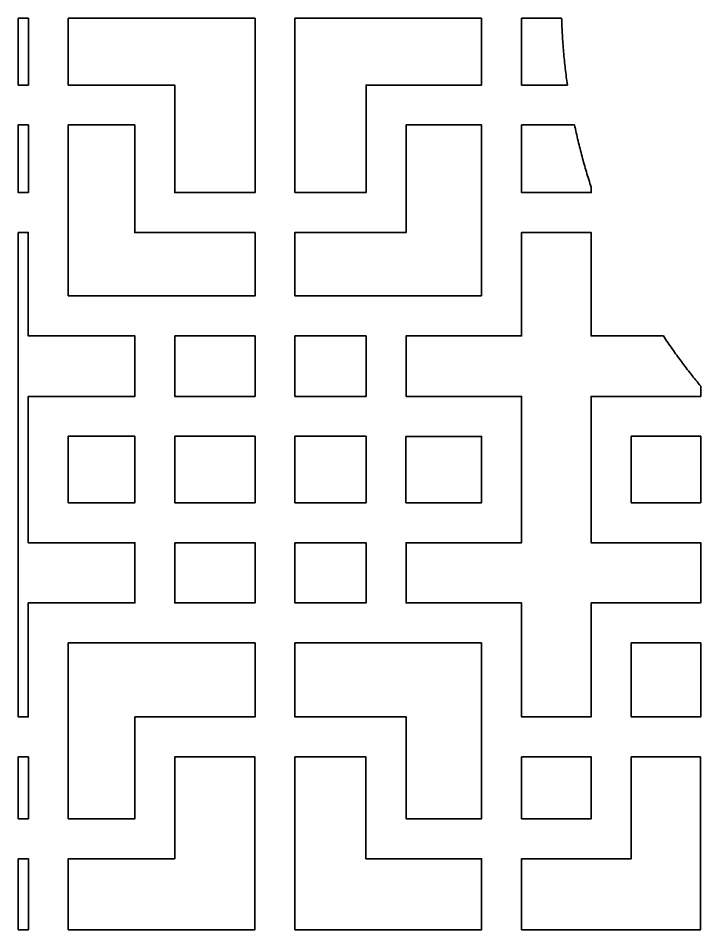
# Model space of a CAD drawing. Header units: centimetres. Extents: x 24 to 482, y -156 to 120.
# Drawn here: x 377.84 to 408.57, y -60.37 to -19.3 of the extents above; entities that cross this region are included whole.
import ezdxf

# ---------------------------------------------------------------- set-up
doc = ezdxf.new("R2010")
doc.units = ezdxf.units.CM
doc.header["$MEASUREMENT"] = 0
doc.layers.add('layer 1', color=7, linetype='Continuous')

msp = doc.modelspace()

# ---------------------------------------------------------------- linework, layer by layer
at = {"layer": 'layer 1', "color": 250, "lineweight": 35}
for points, knots in [([(377.84482, -19.30404), (377.84482, -19.30404), (378.29982, -19.30404), (378.29982, -19.30404), (378.29982, -19.30404), (378.29982, -19.30404), (378.29982, -22.31404), (378.29982, -22.31404), (378.29982, -22.31404), (378.29982, -22.31404), (377.84482, -22.31404), (377.84482, -22.31404), (377.84482, -22.31404), (377.84482, -22.31404), (377.84482, -19.30404), (377.84482, -19.30404)], [0, 0, 0, 0, 0.2, 0.2, 0.2, 0.2, 0.4, 0.4, 0.4, 0.4, 0.6, 0.6, 0.6, 0.6, 1, 1, 1, 1]), ([(388.50482, -19.30404), (388.50482, -19.30404), (380.09982, -19.30404), (380.09982, -19.30404), (380.09982, -19.30404), (380.09982, -19.30404), (380.09982, -22.31404), (380.09982, -22.31404), (380.09982, -22.31404), (380.09982, -22.31404), (384.89232, -22.31404), (384.89232, -22.31404), (384.89232, -22.31404), (384.89232, -22.31404), (384.89232, -27.16154), (384.89232, -27.16154), (384.89232, -27.16154), (384.89232, -27.16154), (388.50482, -27.16154), (388.50482, -27.16154), (388.50482, -27.16154), (388.50482, -27.16154), (388.50482, -19.30404), (388.50482, -19.30404)], [0, 0, 0, 0, 0.14285714, 0.14285714, 0.14285714, 0.14285714, 0.28571429, 0.28571429, 0.28571429, 0.28571429, 0.42857143, 0.42857143, 0.42857143, 0.42857143, 0.57142857, 0.57142857, 0.57142857, 0.57142857, 0.71428571, 0.71428571, 0.71428571, 0.71428571, 1, 1, 1, 1]), ([(398.70732, -19.30404), (398.70732, -19.30404), (398.70732, -22.31404), (398.70732, -22.31404), (398.70732, -22.31404), (398.70732, -22.31404), (393.50482, -22.31404), (393.50482, -22.31404), (393.50482, -22.31404), (393.50482, -22.31404), (393.50482, -27.15904), (393.50482, -27.15904), (393.50482, -27.15904), (393.50482, -27.15904), (390.30482, -27.15904), (390.30482, -27.15904), (390.30482, -27.15904), (390.30482, -27.15904), (390.30482, -19.30404), (390.30482, -19.30404), (390.30482, -19.30404), (390.30482, -19.30404), (398.70732, -19.30404), (398.70732, -19.30404)], [0, 0, 0, 0, 0.14285714, 0.14285714, 0.14285714, 0.14285714, 0.28571429, 0.28571429, 0.28571429, 0.28571429, 0.42857143, 0.42857143, 0.42857143, 0.42857143, 0.57142857, 0.57142857, 0.57142857, 0.57142857, 0.71428571, 0.71428571, 0.71428571, 0.71428571, 1, 1, 1, 1]), ([(402.30982, -19.30404), (402.30982, -19.30404), (400.50982, -19.30404), (400.50982, -19.30404), (400.50982, -19.30404), (400.50982, -19.30404), (400.50982, -22.31404), (400.50982, -22.31404), (400.50982, -22.31404), (400.50982, -22.31404), (402.57232, -22.31654), (402.57232, -22.31654), (402.57232, -22.31654), (402.57232, -22.31654), (402.57232, -22.31654), (402.57232, -22.31654), (402.57232, -22.31654), (402.57232, -22.31654), (402.55982, -22.22154), (402.55982, -22.22154), (402.55982, -22.22154), (402.55982, -22.22154), (402.54732, -22.12904), (402.54732, -22.12904), (402.54732, -22.12904), (402.54732, -22.12904), (402.53482, -22.03654), (402.53482, -22.03654), (402.53482, -22.03654), (402.53482, -22.03654), (402.52232, -21.94404), (402.52232, -21.94404), (402.52232, -21.94404), (402.52232, -21.94404), (402.50982, -21.85154), (402.50982, -21.85154), (402.50982, -21.85154), (402.50982, -21.85154), (402.49982, -21.75654), (402.49982, -21.75654), (402.49982, -21.75654), (402.49982, -21.75654), (402.48732, -21.66404), (402.48732, -21.66404), (402.48732, -21.66404), (402.48732, -21.66404), (402.47732, -21.57154), (402.47732, -21.57154), (402.47732, -21.57154), (402.47732, -21.57154), (402.46732, -21.47654), (402.46732, -21.47654), (402.46732, -21.47654), (402.46732, -21.47654), (402.45482, -21.38404), (402.45482, -21.38404), (402.45482, -21.38404), (402.45482, -21.38404), (402.44482, -21.29154), (402.44482, -21.29154), (402.44482, -21.29154), (402.44482, -21.29154), (402.43732, -21.19654), (402.43732, -21.19654), (402.43732, -21.19654), (402.43732, -21.19654), (402.42732, -21.10404), (402.42732, -21.10404), (402.42732, -21.10404), (402.42732, -21.10404), (402.41732, -21.00904), (402.41732, -21.00904), (402.41732, -21.00904), (402.41732, -21.00904), (402.40982, -20.91404), (402.40982, -20.91404), (402.40982, -20.91404), (402.40982, -20.91404), (402.39982, -20.82154), (402.39982, -20.82154), (402.39982, -20.82154), (402.39982, -20.82154), (402.39232, -20.72654), (402.39232, -20.72654), (402.39232, -20.72654), (402.39232, -20.72654), (402.38482, -20.63154), (402.38482, -20.63154), (402.38482, -20.63154), (402.38482, -20.63154), (402.37732, -20.53904), (402.37732, -20.53904), (402.37732, -20.53904), (402.37732, -20.53904), (402.36982, -20.44404), (402.36982, -20.44404), (402.36982, -20.44404), (402.36982, -20.44404), (402.36482, -20.34904), (402.36482, -20.34904), (402.36482, -20.34904), (402.36482, -20.34904), (402.35732, -20.25404), (402.35732, -20.25404), (402.35732, -20.25404), (402.35732, -20.25404), (402.34982, -20.15904), (402.34982, -20.15904), (402.34982, -20.15904), (402.34982, -20.15904), (402.34482, -20.06404), (402.34482, -20.06404), (402.34482, -20.06404), (402.34482, -20.06404), (402.33982, -19.96904), (402.33982, -19.96904), (402.33982, -19.96904), (402.33982, -19.96904), (402.33482, -19.87404), (402.33482, -19.87404), (402.33482, -19.87404), (402.33482, -19.87404), (402.32982, -19.77904), (402.32982, -19.77904), (402.32982, -19.77904), (402.32982, -19.77904), (402.32482, -19.68404), (402.32482, -19.68404), (402.32482, -19.68404), (402.32482, -19.68404), (402.31982, -19.58904), (402.31982, -19.58904), (402.31982, -19.58904), (402.31982, -19.58904), (402.31732, -19.49404), (402.31732, -19.49404), (402.31732, -19.49404), (402.31732, -19.49404), (402.31232, -19.39904), (402.31232, -19.39904), (402.31232, -19.39904), (402.31232, -19.39904), (402.30982, -19.30404), (402.30982, -19.30404)], [0, 0, 0, 0, 0.02702703, 0.02702703, 0.02702703, 0.02702703, 0.05405405, 0.05405405, 0.05405405, 0.05405405, 0.08108108, 0.08108108, 0.08108108, 0.08108108, 0.10810811, 0.10810811, 0.10810811, 0.10810811, 0.13513514, 0.13513514, 0.13513514, 0.13513514, 0.16216216, 0.16216216, 0.16216216, 0.16216216, 0.18918919, 0.18918919, 0.18918919, 0.18918919, 0.21621622, 0.21621622, 0.21621622, 0.21621622, 0.24324324, 0.24324324, 0.24324324, 0.24324324, 0.27027027, 0.27027027, 0.27027027, 0.27027027, 0.2972973, 0.2972973, 0.2972973, 0.2972973, 0.32432432, 0.32432432, 0.32432432, 0.32432432, 0.35135135, 0.35135135, 0.35135135, 0.35135135, 0.37837838, 0.37837838, 0.37837838, 0.37837838, 0.40540541, 0.40540541, 0.40540541, 0.40540541, 0.43243243, 0.43243243, 0.43243243, 0.43243243, 0.45945946, 0.45945946, 0.45945946, 0.45945946, 0.48648649, 0.48648649, 0.48648649, 0.48648649, 0.51351351, 0.51351351, 0.51351351, 0.51351351, 0.54054054, 0.54054054, 0.54054054, 0.54054054, 0.56756757, 0.56756757, 0.56756757, 0.56756757, 0.59459459, 0.59459459, 0.59459459, 0.59459459, 0.62162162, 0.62162162, 0.62162162, 0.62162162, 0.64864865, 0.64864865, 0.64864865, 0.64864865, 0.67567568, 0.67567568, 0.67567568, 0.67567568, 0.7027027, 0.7027027, 0.7027027, 0.7027027, 0.72972973, 0.72972973, 0.72972973, 0.72972973, 0.75675676, 0.75675676, 0.75675676, 0.75675676, 0.78378378, 0.78378378, 0.78378378, 0.78378378, 0.81081081, 0.81081081, 0.81081081, 0.81081081, 0.83783784, 0.83783784, 0.83783784, 0.83783784, 0.86486486, 0.86486486, 0.86486486, 0.86486486, 0.89189189, 0.89189189, 0.89189189, 0.89189189, 0.91891892, 0.91891892, 0.91891892, 0.91891892, 0.94594595, 0.94594595, 0.94594595, 0.94594595, 1, 1, 1, 1]), ([(377.84482, -24.11404), (377.84482, -24.11404), (378.29982, -24.11404), (378.29982, -24.11404), (378.29982, -24.11404), (378.29982, -24.11404), (378.29982, -27.16154), (378.29982, -27.16154), (378.29982, -27.16154), (378.29982, -27.16154), (377.84482, -27.16154), (377.84482, -27.16154), (377.84482, -27.16154), (377.84482, -27.16154), (377.84482, -24.11404), (377.84482, -24.11404)], [0, 0, 0, 0, 0.2, 0.2, 0.2, 0.2, 0.4, 0.4, 0.4, 0.4, 0.6, 0.6, 0.6, 0.6, 1, 1, 1, 1]), ([(380.09982, -31.81654), (380.09982, -31.81654), (380.09982, -24.11404), (380.09982, -24.11404), (380.09982, -24.11404), (380.09982, -24.11404), (383.09232, -24.11404), (383.09232, -24.11404), (383.09232, -24.11404), (383.09232, -24.11404), (383.09232, -28.95904), (383.09232, -28.95904), (383.09232, -28.95904), (383.09232, -28.95904), (388.50482, -28.95904), (388.50482, -28.95904), (388.50482, -28.95904), (388.50482, -28.95904), (388.50482, -31.81654), (388.50482, -31.81654), (388.50482, -31.81654), (388.50482, -31.81654), (380.09982, -31.81654), (380.09982, -31.81654)], [0, 0, 0, 0, 0.14285714, 0.14285714, 0.14285714, 0.14285714, 0.28571429, 0.28571429, 0.28571429, 0.28571429, 0.42857143, 0.42857143, 0.42857143, 0.42857143, 0.57142857, 0.57142857, 0.57142857, 0.57142857, 0.71428571, 0.71428571, 0.71428571, 0.71428571, 1, 1, 1, 1]), ([(398.70732, -31.81654), (398.70732, -31.81654), (398.70732, -24.11404), (398.70732, -24.11404), (398.70732, -24.11404), (398.70732, -24.11404), (395.30482, -24.11404), (395.30482, -24.11404), (395.30482, -24.11404), (395.30482, -24.11404), (395.30482, -28.96154), (395.30482, -28.96154), (395.30482, -28.96154), (395.30482, -28.96154), (390.30482, -28.95654), (390.30482, -28.95654), (390.30482, -28.95654), (390.30482, -28.95654), (390.30482, -31.81654), (390.30482, -31.81654), (390.30482, -31.81654), (390.30482, -31.81654), (398.70732, -31.81654), (398.70732, -31.81654)], [0, 0, 0, 0, 0.14285714, 0.14285714, 0.14285714, 0.14285714, 0.28571429, 0.28571429, 0.28571429, 0.28571429, 0.42857143, 0.42857143, 0.42857143, 0.42857143, 0.57142857, 0.57142857, 0.57142857, 0.57142857, 0.71428571, 0.71428571, 0.71428571, 0.71428571, 1, 1, 1, 1]), ([(402.89232, -24.11404), (402.89232, -24.11404), (400.50982, -24.11404), (400.50982, -24.11404), (400.50982, -24.11404), (400.50982, -24.11404), (400.50982, -27.16154), (400.50982, -27.16154), (400.50982, -27.16154), (400.50982, -27.16154), (403.64232, -27.16154), (403.64232, -27.16154), (403.64232, -27.16154), (403.64232, -27.16154), (403.64232, -26.91654), (403.64232, -26.91654), (403.64232, -26.91654), (403.64232, -26.91654), (403.64232, -26.91654), (403.64232, -26.91654), (403.64232, -26.91654), (403.64232, -26.91654), (403.61482, -26.83154), (403.61482, -26.83154), (403.61482, -26.83154), (403.61482, -26.83154), (403.58732, -26.74404), (403.58732, -26.74404), (403.58732, -26.74404), (403.58732, -26.74404), (403.55982, -26.65904), (403.55982, -26.65904), (403.55982, -26.65904), (403.55982, -26.65904), (403.53232, -26.57404), (403.53232, -26.57404), (403.53232, -26.57404), (403.53232, -26.57404), (403.50482, -26.48654), (403.50482, -26.48654), (403.50482, -26.48654), (403.50482, -26.48654), (403.47982, -26.40154), (403.47982, -26.40154), (403.47982, -26.40154), (403.47982, -26.40154), (403.45232, -26.31404), (403.45232, -26.31404), (403.45232, -26.31404), (403.45232, -26.31404), (403.42732, -26.22654), (403.42732, -26.22654), (403.42732, -26.22654), (403.42732, -26.22654), (403.40232, -26.14154), (403.40232, -26.14154), (403.40232, -26.14154), (403.40232, -26.14154), (403.37732, -26.05404), (403.37732, -26.05404), (403.37732, -26.05404), (403.37732, -26.05404), (403.35232, -25.96654), (403.35232, -25.96654), (403.35232, -25.96654), (403.35232, -25.96654), (403.32732, -25.87904), (403.32732, -25.87904), (403.32732, -25.87904), (403.32732, -25.87904), (403.30232, -25.79154), (403.30232, -25.79154), (403.30232, -25.79154), (403.30232, -25.79154), (403.27732, -25.70654), (403.27732, -25.70654), (403.27732, -25.70654), (403.27732, -25.70654), (403.25482, -25.61904), (403.25482, -25.61904), (403.25482, -25.61904), (403.25482, -25.61904), (403.22982, -25.53154), (403.22982, -25.53154), (403.22982, -25.53154), (403.22982, -25.53154), (403.20732, -25.44154), (403.20732, -25.44154), (403.20732, -25.44154), (403.20732, -25.44154), (403.18482, -25.35404), (403.18482, -25.35404), (403.18482, -25.35404), (403.18482, -25.35404), (403.16232, -25.26654), (403.16232, -25.26654), (403.16232, -25.26654), (403.16232, -25.26654), (403.13982, -25.17904), (403.13982, -25.17904), (403.13982, -25.17904), (403.13982, -25.17904), (403.11732, -25.09154), (403.11732, -25.09154), (403.11732, -25.09154), (403.11732, -25.09154), (403.09482, -25.00404), (403.09482, -25.00404), (403.09482, -25.00404), (403.09482, -25.00404), (403.07232, -24.91404), (403.07232, -24.91404), (403.07232, -24.91404), (403.07232, -24.91404), (403.05232, -24.82654), (403.05232, -24.82654), (403.05232, -24.82654), (403.05232, -24.82654), (403.02982, -24.73654), (403.02982, -24.73654), (403.02982, -24.73654), (403.02982, -24.73654), (403.00982, -24.64904), (403.00982, -24.64904), (403.00982, -24.64904), (403.00982, -24.64904), (402.98982, -24.55904), (402.98982, -24.55904), (402.98982, -24.55904), (402.98982, -24.55904), (402.96982, -24.47154), (402.96982, -24.47154), (402.96982, -24.47154), (402.96982, -24.47154), (402.94982, -24.38154), (402.94982, -24.38154), (402.94982, -24.38154), (402.94982, -24.38154), (402.92982, -24.29404), (402.92982, -24.29404), (402.92982, -24.29404), (402.92982, -24.29404), (402.90982, -24.20404), (402.90982, -24.20404), (402.90982, -24.20404), (402.90982, -24.20404), (402.89232, -24.11404), (402.89232, -24.11404)], [0, 0, 0, 0, 0.02631579, 0.02631579, 0.02631579, 0.02631579, 0.05263158, 0.05263158, 0.05263158, 0.05263158, 0.07894737, 0.07894737, 0.07894737, 0.07894737, 0.10526316, 0.10526316, 0.10526316, 0.10526316, 0.13157895, 0.13157895, 0.13157895, 0.13157895, 0.15789474, 0.15789474, 0.15789474, 0.15789474, 0.18421053, 0.18421053, 0.18421053, 0.18421053, 0.21052632, 0.21052632, 0.21052632, 0.21052632, 0.23684211, 0.23684211, 0.23684211, 0.23684211, 0.26315789, 0.26315789, 0.26315789, 0.26315789, 0.28947368, 0.28947368, 0.28947368, 0.28947368, 0.31578947, 0.31578947, 0.31578947, 0.31578947, 0.34210526, 0.34210526, 0.34210526, 0.34210526, 0.36842105, 0.36842105, 0.36842105, 0.36842105, 0.39473684, 0.39473684, 0.39473684, 0.39473684, 0.42105263, 0.42105263, 0.42105263, 0.42105263, 0.44736842, 0.44736842, 0.44736842, 0.44736842, 0.47368421, 0.47368421, 0.47368421, 0.47368421, 0.5, 0.5, 0.5, 0.5, 0.52631579, 0.52631579, 0.52631579, 0.52631579, 0.55263158, 0.55263158, 0.55263158, 0.55263158, 0.57894737, 0.57894737, 0.57894737, 0.57894737, 0.60526316, 0.60526316, 0.60526316, 0.60526316, 0.63157895, 0.63157895, 0.63157895, 0.63157895, 0.65789474, 0.65789474, 0.65789474, 0.65789474, 0.68421053, 0.68421053, 0.68421053, 0.68421053, 0.71052632, 0.71052632, 0.71052632, 0.71052632, 0.73684211, 0.73684211, 0.73684211, 0.73684211, 0.76315789, 0.76315789, 0.76315789, 0.76315789, 0.78947368, 0.78947368, 0.78947368, 0.78947368, 0.81578947, 0.81578947, 0.81578947, 0.81578947, 0.84210526, 0.84210526, 0.84210526, 0.84210526, 0.86842105, 0.86842105, 0.86842105, 0.86842105, 0.89473684, 0.89473684, 0.89473684, 0.89473684, 0.92105263, 0.92105263, 0.92105263, 0.92105263, 0.94736842, 0.94736842, 0.94736842, 0.94736842, 1, 1, 1, 1]), ([(377.84482, -28.95654), (377.84482, -28.95654), (378.29732, -28.95654), (378.29732, -28.95654), (378.29732, -28.95654), (378.29732, -28.95654), (378.29732, -33.61904), (378.29732, -33.61904), (378.29732, -33.61904), (378.29732, -33.61904), (383.09482, -33.61904), (383.09482, -33.61904), (383.09482, -33.61904), (383.09482, -33.61904), (383.09482, -36.33904), (383.09482, -36.33904), (383.09482, -36.33904), (383.09482, -36.33904), (378.29732, -36.33904), (378.29732, -36.33904), (378.29732, -36.33904), (378.29732, -36.33904), (378.29732, -42.93404), (378.29732, -42.93404), (378.29732, -42.93404), (378.29732, -42.93404), (383.09482, -42.93154), (383.09482, -42.93154), (383.09482, -42.93154), (383.09482, -42.93154), (383.09482, -45.64404), (383.09482, -45.64404), (383.09482, -45.64404), (383.09482, -45.64404), (378.29732, -45.64404), (378.29732, -45.64404), (378.29732, -45.64404), (378.29732, -45.64404), (378.29732, -50.78153), (378.29732, -50.78153), (378.29732, -50.78153), (378.29732, -50.78153), (377.84482, -50.78153), (377.84482, -50.78153), (377.84482, -50.78153), (377.84482, -50.78153), (377.84482, -28.95654), (377.84482, -28.95654)], [0, 0, 0, 0, 0.07692308, 0.07692308, 0.07692308, 0.07692308, 0.15384615, 0.15384615, 0.15384615, 0.15384615, 0.23076923, 0.23076923, 0.23076923, 0.23076923, 0.30769231, 0.30769231, 0.30769231, 0.30769231, 0.38461538, 0.38461538, 0.38461538, 0.38461538, 0.46153846, 0.46153846, 0.46153846, 0.46153846, 0.53846154, 0.53846154, 0.53846154, 0.53846154, 0.61538462, 0.61538462, 0.61538462, 0.61538462, 0.69230769, 0.69230769, 0.69230769, 0.69230769, 0.76923077, 0.76923077, 0.76923077, 0.76923077, 0.84615385, 0.84615385, 0.84615385, 0.84615385, 1, 1, 1, 1]), ([(406.89232, -33.61654), (406.89232, -33.61654), (403.63732, -33.61904), (403.63732, -33.61904), (403.63732, -33.61904), (403.63732, -33.61904), (403.63732, -28.95654), (403.63732, -28.95654), (403.63732, -28.95654), (403.63732, -28.95654), (400.50982, -28.95654), (400.50982, -28.95654), (400.50982, -28.95654), (400.50982, -28.95654), (400.50982, -33.61904), (400.50982, -33.61904), (400.50982, -33.61904), (400.50982, -33.61904), (395.30482, -33.61654), (395.30482, -33.61654), (395.30482, -33.61654), (395.30482, -33.61654), (395.30482, -36.33904), (395.30482, -36.33904), (395.30482, -36.33904), (395.30482, -36.33904), (400.50982, -36.33904), (400.50982, -36.33904), (400.50982, -36.33904), (400.50982, -36.33904), (400.50982, -42.93154), (400.50982, -42.93154), (400.50982, -42.93154), (400.50982, -42.93154), (395.30482, -42.93154), (395.30482, -42.93154), (395.30482, -42.93154), (395.30482, -42.93154), (395.30482, -45.64404), (395.30482, -45.64404), (395.30482, -45.64404), (395.30482, -45.64404), (400.50982, -45.64404), (400.50982, -45.64404), (400.50982, -45.64404), (400.50982, -45.64404), (400.50982, -50.78153), (400.50982, -50.78153), (400.50982, -50.78153), (400.50982, -50.78153), (403.63732, -50.78153), (403.63732, -50.78153), (403.63732, -50.78153), (403.63732, -50.78153), (403.63732, -45.64404), (403.63732, -45.64404), (403.63732, -45.64404), (403.63732, -45.64404), (408.57232, -45.64404), (408.57232, -45.64404), (408.57232, -45.64404), (408.57232, -45.64404), (408.57232, -42.93154), (408.57232, -42.93154), (408.57232, -42.93154), (408.57232, -42.93154), (403.63732, -42.93154), (403.63732, -42.93154), (403.63732, -42.93154), (403.63732, -42.93154), (403.63732, -36.33904), (403.63732, -36.33904), (403.63732, -36.33904), (403.63732, -36.33904), (408.57232, -36.33904), (408.57232, -36.33904), (408.57232, -36.33904), (408.57232, -36.33904), (408.57232, -35.88154), (408.57232, -35.88154), (408.57232, -35.88154), (408.57232, -35.88154), (408.57232, -35.88154), (408.57232, -35.88154), (408.57232, -35.88154), (408.57232, -35.88154), (408.51732, -35.81404), (408.51732, -35.81404), (408.51732, -35.81404), (408.51732, -35.81404), (408.46232, -35.74654), (408.46232, -35.74654), (408.46232, -35.74654), (408.46232, -35.74654), (408.40732, -35.67654), (408.40732, -35.67654), (408.40732, -35.67654), (408.40732, -35.67654), (408.34982, -35.60904), (408.34982, -35.60904), (408.34982, -35.60904), (408.34982, -35.60904), (408.29482, -35.53904), (408.29482, -35.53904), (408.29482, -35.53904), (408.29482, -35.53904), (408.23982, -35.47154), (408.23982, -35.47154), (408.23982, -35.47154), (408.23982, -35.47154), (408.18732, -35.40154), (408.18732, -35.40154), (408.18732, -35.40154), (408.18732, -35.40154), (408.13232, -35.33154), (408.13232, -35.33154), (408.13232, -35.33154), (408.13232, -35.33154), (408.07732, -35.26404), (408.07732, -35.26404), (408.07732, -35.26404), (408.07732, -35.26404), (408.02232, -35.19404), (408.02232, -35.19404), (408.02232, -35.19404), (408.02232, -35.19404), (407.96982, -35.12404), (407.96982, -35.12404), (407.96982, -35.12404), (407.96982, -35.12404), (407.91732, -35.05404), (407.91732, -35.05404), (407.91732, -35.05404), (407.91732, -35.05404), (407.86232, -34.98404), (407.86232, -34.98404), (407.86232, -34.98404), (407.86232, -34.98404), (407.80982, -34.91404), (407.80982, -34.91404), (407.80982, -34.91404), (407.80982, -34.91404), (407.75732, -34.84154), (407.75732, -34.84154), (407.75732, -34.84154), (407.75732, -34.84154), (407.70482, -34.77154), (407.70482, -34.77154), (407.70482, -34.77154), (407.70482, -34.77154), (407.65232, -34.70154), (407.65232, -34.70154), (407.65232, -34.70154), (407.65232, -34.70154), (407.59982, -34.62904), (407.59982, -34.62904), (407.59982, -34.62904), (407.59982, -34.62904), (407.54732, -34.55904), (407.54732, -34.55904), (407.54732, -34.55904), (407.54732, -34.55904), (407.49482, -34.48654), (407.49482, -34.48654), (407.49482, -34.48654), (407.49482, -34.48654), (407.44482, -34.41654), (407.44482, -34.41654), (407.44482, -34.41654), (407.44482, -34.41654), (407.39232, -34.34404), (407.39232, -34.34404), (407.39232, -34.34404), (407.39232, -34.34404), (407.34232, -34.27154), (407.34232, -34.27154), (407.34232, -34.27154), (407.34232, -34.27154), (407.28982, -34.19904), (407.28982, -34.19904), (407.28982, -34.19904), (407.28982, -34.19904), (407.23982, -34.12654), (407.23982, -34.12654), (407.23982, -34.12654), (407.23982, -34.12654), (407.18982, -34.05404), (407.18982, -34.05404), (407.18982, -34.05404), (407.18982, -34.05404), (407.13982, -33.98154), (407.13982, -33.98154), (407.13982, -33.98154), (407.13982, -33.98154), (407.08982, -33.90904), (407.08982, -33.90904), (407.08982, -33.90904), (407.08982, -33.90904), (407.03982, -33.83654), (407.03982, -33.83654), (407.03982, -33.83654), (407.03982, -33.83654), (406.98982, -33.76404), (406.98982, -33.76404), (406.98982, -33.76404), (406.98982, -33.76404), (406.93982, -33.68904), (406.93982, -33.68904), (406.93982, -33.68904), (406.93982, -33.68904), (406.89232, -33.61654), (406.89232, -33.61654)], [0, 0, 0, 0, 0.01851852, 0.01851852, 0.01851852, 0.01851852, 0.03703704, 0.03703704, 0.03703704, 0.03703704, 0.05555556, 0.05555556, 0.05555556, 0.05555556, 0.07407407, 0.07407407, 0.07407407, 0.07407407, 0.09259259, 0.09259259, 0.09259259, 0.09259259, 0.11111111, 0.11111111, 0.11111111, 0.11111111, 0.12962963, 0.12962963, 0.12962963, 0.12962963, 0.14814815, 0.14814815, 0.14814815, 0.14814815, 0.16666667, 0.16666667, 0.16666667, 0.16666667, 0.18518519, 0.18518519, 0.18518519, 0.18518519, 0.2037037, 0.2037037, 0.2037037, 0.2037037, 0.22222222, 0.22222222, 0.22222222, 0.22222222, 0.24074074, 0.24074074, 0.24074074, 0.24074074, 0.25925926, 0.25925926, 0.25925926, 0.25925926, 0.27777778, 0.27777778, 0.27777778, 0.27777778, 0.2962963, 0.2962963, 0.2962963, 0.2962963, 0.31481481, 0.31481481, 0.31481481, 0.31481481, 0.33333333, 0.33333333, 0.33333333, 0.33333333, 0.35185185, 0.35185185, 0.35185185, 0.35185185, 0.37037037, 0.37037037, 0.37037037, 0.37037037, 0.38888889, 0.38888889, 0.38888889, 0.38888889, 0.40740741, 0.40740741, 0.40740741, 0.40740741, 0.42592593, 0.42592593, 0.42592593, 0.42592593, 0.44444444, 0.44444444, 0.44444444, 0.44444444, 0.46296296, 0.46296296, 0.46296296, 0.46296296, 0.48148148, 0.48148148, 0.48148148, 0.48148148, 0.5, 0.5, 0.5, 0.5, 0.51851852, 0.51851852, 0.51851852, 0.51851852, 0.53703704, 0.53703704, 0.53703704, 0.53703704, 0.55555556, 0.55555556, 0.55555556, 0.55555556, 0.57407407, 0.57407407, 0.57407407, 0.57407407, 0.59259259, 0.59259259, 0.59259259, 0.59259259, 0.61111111, 0.61111111, 0.61111111, 0.61111111, 0.62962963, 0.62962963, 0.62962963, 0.62962963, 0.64814815, 0.64814815, 0.64814815, 0.64814815, 0.66666667, 0.66666667, 0.66666667, 0.66666667, 0.68518519, 0.68518519, 0.68518519, 0.68518519, 0.7037037, 0.7037037, 0.7037037, 0.7037037, 0.72222222, 0.72222222, 0.72222222, 0.72222222, 0.74074074, 0.74074074, 0.74074074, 0.74074074, 0.75925926, 0.75925926, 0.75925926, 0.75925926, 0.77777778, 0.77777778, 0.77777778, 0.77777778, 0.7962963, 0.7962963, 0.7962963, 0.7962963, 0.81481481, 0.81481481, 0.81481481, 0.81481481, 0.83333333, 0.83333333, 0.83333333, 0.83333333, 0.85185185, 0.85185185, 0.85185185, 0.85185185, 0.87037037, 0.87037037, 0.87037037, 0.87037037, 0.88888889, 0.88888889, 0.88888889, 0.88888889, 0.90740741, 0.90740741, 0.90740741, 0.90740741, 0.92592593, 0.92592593, 0.92592593, 0.92592593, 0.94444444, 0.94444444, 0.94444444, 0.94444444, 0.96296296, 0.96296296, 0.96296296, 0.96296296, 1, 1, 1, 1]), ([(384.89482, -33.61404), (384.89482, -33.61404), (388.50482, -33.61404), (388.50482, -33.61404), (388.50482, -33.61404), (388.50482, -33.61404), (388.50482, -36.33904), (388.50482, -36.33904), (388.50482, -36.33904), (388.50482, -36.33904), (384.89482, -36.33904), (384.89482, -36.33904), (384.89482, -36.33904), (384.89482, -36.33904), (384.89482, -33.61404), (384.89482, -33.61404)], [0, 0, 0, 0, 0.2, 0.2, 0.2, 0.2, 0.4, 0.4, 0.4, 0.4, 0.6, 0.6, 0.6, 0.6, 1, 1, 1, 1]), ([(390.30482, -33.61654), (390.30482, -33.61654), (393.50482, -33.61654), (393.50482, -33.61654), (393.50482, -33.61654), (393.50482, -33.61654), (393.50482, -36.33904), (393.50482, -36.33904), (393.50482, -36.33904), (393.50482, -36.33904), (390.30482, -36.33904), (390.30482, -36.33904), (390.30482, -36.33904), (390.30482, -36.33904), (390.30482, -33.61654), (390.30482, -33.61654)], [0, 0, 0, 0, 0.2, 0.2, 0.2, 0.2, 0.4, 0.4, 0.4, 0.4, 0.6, 0.6, 0.6, 0.6, 1, 1, 1, 1]), ([(380.09732, -38.13904), (380.09732, -38.13904), (383.09482, -38.13904), (383.09482, -38.13904), (383.09482, -38.13904), (383.09482, -38.13904), (383.09482, -41.13154), (383.09482, -41.13154), (383.09482, -41.13154), (383.09482, -41.13154), (380.09732, -41.13154), (380.09732, -41.13154), (380.09732, -41.13154), (380.09732, -41.13154), (380.09732, -38.13904), (380.09732, -38.13904)], [0, 0, 0, 0, 0.2, 0.2, 0.2, 0.2, 0.4, 0.4, 0.4, 0.4, 0.6, 0.6, 0.6, 0.6, 1, 1, 1, 1]), ([(384.89232, -38.13654), (384.89232, -38.13654), (388.50482, -38.13654), (388.50482, -38.13654), (388.50482, -38.13654), (388.50482, -38.13654), (388.50482, -41.13154), (388.50482, -41.13154), (388.50482, -41.13154), (388.50482, -41.13154), (384.89232, -41.13154), (384.89232, -41.13154), (384.89232, -41.13154), (384.89232, -41.13154), (384.89232, -38.13654), (384.89232, -38.13654)], [0, 0, 0, 0, 0.2, 0.2, 0.2, 0.2, 0.4, 0.4, 0.4, 0.4, 0.6, 0.6, 0.6, 0.6, 1, 1, 1, 1]), ([(390.30482, -38.13654), (390.30482, -38.13654), (393.50482, -38.13654), (393.50482, -38.13654), (393.50482, -38.13654), (393.50482, -38.13654), (393.50482, -41.13154), (393.50482, -41.13154), (393.50482, -41.13154), (393.50482, -41.13154), (390.30482, -41.13154), (390.30482, -41.13154), (390.30482, -41.13154), (390.30482, -41.13154), (390.30482, -38.13654), (390.30482, -38.13654)], [0, 0, 0, 0, 0.2, 0.2, 0.2, 0.2, 0.4, 0.4, 0.4, 0.4, 0.6, 0.6, 0.6, 0.6, 1, 1, 1, 1]), ([(395.29982, -38.14154), (395.29982, -38.14154), (398.70732, -38.14154), (398.70732, -38.14154), (398.70732, -38.14154), (398.70732, -38.14154), (398.70732, -41.13154), (398.70732, -41.13154), (398.70732, -41.13154), (398.70732, -41.13154), (395.29982, -41.13154), (395.29982, -41.13154), (395.29982, -41.13154), (395.29982, -41.13154), (395.29982, -38.14154), (395.29982, -38.14154)], [0, 0, 0, 0, 0.2, 0.2, 0.2, 0.2, 0.4, 0.4, 0.4, 0.4, 0.6, 0.6, 0.6, 0.6, 1, 1, 1, 1]), ([(405.44232, -38.13654), (405.44232, -38.13654), (408.57482, -38.13654), (408.57482, -38.13654), (408.57482, -38.13654), (408.57482, -38.13654), (408.57482, -41.13404), (408.57482, -41.13404), (408.57482, -41.13404), (408.57482, -41.13404), (405.44232, -41.13404), (405.44232, -41.13404), (405.44232, -41.13404), (405.44232, -41.13404), (405.44232, -38.13654), (405.44232, -38.13654)], [0, 0, 0, 0, 0.2, 0.2, 0.2, 0.2, 0.4, 0.4, 0.4, 0.4, 0.6, 0.6, 0.6, 0.6, 1, 1, 1, 1]), ([(384.89232, -42.93154), (384.89232, -42.93154), (388.50482, -42.93154), (388.50482, -42.93154), (388.50482, -42.93154), (388.50482, -42.93154), (388.50482, -45.64404), (388.50482, -45.64404), (388.50482, -45.64404), (388.50482, -45.64404), (384.89232, -45.64404), (384.89232, -45.64404), (384.89232, -45.64404), (384.89232, -45.64404), (384.89232, -42.93154), (384.89232, -42.93154)], [0, 0, 0, 0, 0.2, 0.2, 0.2, 0.2, 0.4, 0.4, 0.4, 0.4, 0.6, 0.6, 0.6, 0.6, 1, 1, 1, 1]), ([(390.30482, -42.93154), (390.30482, -42.93154), (393.50482, -42.93154), (393.50482, -42.93154), (393.50482, -42.93154), (393.50482, -42.93154), (393.50482, -45.64654), (393.50482, -45.64654), (393.50482, -45.64654), (393.50482, -45.64654), (390.30482, -45.64654), (390.30482, -45.64654), (390.30482, -45.64654), (390.30482, -45.64654), (390.30482, -42.93154), (390.30482, -42.93154)], [0, 0, 0, 0, 0.2, 0.2, 0.2, 0.2, 0.4, 0.4, 0.4, 0.4, 0.6, 0.6, 0.6, 0.6, 1, 1, 1, 1]), ([(383.09482, -50.78403), (383.09482, -50.78403), (383.09482, -55.37154), (383.09482, -55.37154), (383.09482, -55.37154), (383.09482, -55.37154), (380.09982, -55.37154), (380.09982, -55.37154), (380.09982, -55.37154), (380.09982, -55.37154), (380.09982, -47.44653), (380.09982, -47.44653), (380.09982, -47.44653), (380.09982, -47.44653), (388.50482, -47.44653), (388.50482, -47.44653), (388.50482, -47.44653), (388.50482, -47.44653), (388.50482, -50.78403), (388.50482, -50.78403), (388.50482, -50.78403), (388.50482, -50.78403), (383.09482, -50.78403), (383.09482, -50.78403)], [0, 0, 0, 0, 0.14285714, 0.14285714, 0.14285714, 0.14285714, 0.28571429, 0.28571429, 0.28571429, 0.28571429, 0.42857143, 0.42857143, 0.42857143, 0.42857143, 0.57142857, 0.57142857, 0.57142857, 0.57142857, 0.71428571, 0.71428571, 0.71428571, 0.71428571, 1, 1, 1, 1]), ([(398.70732, -47.44653), (398.70732, -47.44653), (390.30482, -47.44653), (390.30482, -47.44653), (390.30482, -47.44653), (390.30482, -47.44653), (390.30482, -50.78403), (390.30482, -50.78403), (390.30482, -50.78403), (390.30482, -50.78403), (395.30482, -50.78403), (395.30482, -50.78403), (395.30482, -50.78403), (395.30482, -50.78403), (395.30482, -55.37154), (395.30482, -55.37154), (395.30482, -55.37154), (395.30482, -55.37154), (398.70732, -55.37154), (398.70732, -55.37154), (398.70732, -55.37154), (398.70732, -55.37154), (398.70732, -47.44653), (398.70732, -47.44653)], [0, 0, 0, 0, 0.14285714, 0.14285714, 0.14285714, 0.14285714, 0.28571429, 0.28571429, 0.28571429, 0.28571429, 0.42857143, 0.42857143, 0.42857143, 0.42857143, 0.57142857, 0.57142857, 0.57142857, 0.57142857, 0.71428571, 0.71428571, 0.71428571, 0.71428571, 1, 1, 1, 1]), ([(405.44232, -47.44653), (405.44232, -47.44653), (408.57232, -47.44653), (408.57232, -47.44653), (408.57232, -47.44653), (408.57232, -47.44653), (408.57232, -50.77903), (408.57232, -50.77903), (408.57232, -50.77903), (408.57232, -50.77903), (405.44232, -50.77903), (405.44232, -50.77903), (405.44232, -50.77903), (405.44232, -50.77903), (405.44232, -47.44653), (405.44232, -47.44653)], [0, 0, 0, 0, 0.2, 0.2, 0.2, 0.2, 0.4, 0.4, 0.4, 0.4, 0.6, 0.6, 0.6, 0.6, 1, 1, 1, 1]), ([(377.84482, -52.58154), (377.84482, -52.58154), (378.29982, -52.58154), (378.29982, -52.58154), (378.29982, -52.58154), (378.29982, -52.58154), (378.29982, -55.37154), (378.29982, -55.37154), (378.29982, -55.37154), (378.29982, -55.37154), (377.84482, -55.37154), (377.84482, -55.37154), (377.84482, -55.37154), (377.84482, -55.37154), (377.84482, -52.58154), (377.84482, -52.58154)], [0, 0, 0, 0, 0.2, 0.2, 0.2, 0.2, 0.4, 0.4, 0.4, 0.4, 0.6, 0.6, 0.6, 0.6, 1, 1, 1, 1]), ([(384.89482, -57.17154), (384.89482, -57.17154), (384.89232, -52.58154), (384.89232, -52.58154), (384.89232, -52.58154), (384.89232, -52.58154), (388.50232, -52.58154), (388.50232, -52.58154), (388.50232, -52.58154), (388.50232, -52.58154), (388.50232, -60.37154), (388.50232, -60.37154), (388.50232, -60.37154), (388.50232, -60.37154), (380.09982, -60.37154), (380.09982, -60.37154), (380.09982, -60.37154), (380.09982, -60.37154), (380.09982, -57.17154), (380.09982, -57.17154), (380.09982, -57.17154), (380.09982, -57.17154), (384.89482, -57.17154), (384.89482, -57.17154)], [0, 0, 0, 0, 0.14285714, 0.14285714, 0.14285714, 0.14285714, 0.28571429, 0.28571429, 0.28571429, 0.28571429, 0.42857143, 0.42857143, 0.42857143, 0.42857143, 0.57142857, 0.57142857, 0.57142857, 0.57142857, 0.71428571, 0.71428571, 0.71428571, 0.71428571, 1, 1, 1, 1]), ([(390.30482, -60.37154), (390.30482, -60.37154), (390.30482, -52.58154), (390.30482, -52.58154), (390.30482, -52.58154), (390.30482, -52.58154), (393.50232, -52.58154), (393.50232, -52.58154), (393.50232, -52.58154), (393.50232, -52.58154), (393.50232, -57.17154), (393.50232, -57.17154), (393.50232, -57.17154), (393.50232, -57.17154), (398.70982, -57.17154), (398.70982, -57.17154), (398.70982, -57.17154), (398.70982, -57.17154), (398.70982, -60.37154), (398.70982, -60.37154), (398.70982, -60.37154), (398.70982, -60.37154), (390.30482, -60.37154), (390.30482, -60.37154)], [0, 0, 0, 0, 0.14285714, 0.14285714, 0.14285714, 0.14285714, 0.28571429, 0.28571429, 0.28571429, 0.28571429, 0.42857143, 0.42857143, 0.42857143, 0.42857143, 0.57142857, 0.57142857, 0.57142857, 0.57142857, 0.71428571, 0.71428571, 0.71428571, 0.71428571, 1, 1, 1, 1]), ([(408.56732, -52.58154), (408.56732, -52.58154), (405.44232, -52.58154), (405.44232, -52.58154), (405.44232, -52.58154), (405.44232, -52.58154), (405.44232, -57.17154), (405.44232, -57.17154), (405.44232, -57.17154), (405.44232, -57.17154), (400.50982, -57.17154), (400.50982, -57.17154), (400.50982, -57.17154), (400.50982, -57.17154), (400.50982, -60.37154), (400.50982, -60.37154), (400.50982, -60.37154), (400.50982, -60.37154), (408.56732, -60.37154), (408.56732, -60.37154), (408.56732, -60.37154), (408.56732, -60.37154), (408.56732, -52.58154), (408.56732, -52.58154)], [0, 0, 0, 0, 0.14285714, 0.14285714, 0.14285714, 0.14285714, 0.28571429, 0.28571429, 0.28571429, 0.28571429, 0.42857143, 0.42857143, 0.42857143, 0.42857143, 0.57142857, 0.57142857, 0.57142857, 0.57142857, 0.71428571, 0.71428571, 0.71428571, 0.71428571, 1, 1, 1, 1]), ([(400.50982, -52.58154), (400.50982, -52.58154), (403.64232, -52.58154), (403.64232, -52.58154), (403.64232, -52.58154), (403.64232, -52.58154), (403.64232, -55.37154), (403.64232, -55.37154), (403.64232, -55.37154), (403.64232, -55.37154), (400.50982, -55.37154), (400.50982, -55.37154), (400.50982, -55.37154), (400.50982, -55.37154), (400.50982, -52.58154), (400.50982, -52.58154)], [0, 0, 0, 0, 0.2, 0.2, 0.2, 0.2, 0.4, 0.4, 0.4, 0.4, 0.6, 0.6, 0.6, 0.6, 1, 1, 1, 1]), ([(377.84482, -57.17154), (377.84482, -57.17154), (378.29982, -57.17154), (378.29982, -57.17154), (378.29982, -57.17154), (378.29982, -57.17154), (378.29982, -60.37154), (378.29982, -60.37154), (378.29982, -60.37154), (378.29982, -60.37154), (377.84482, -60.37154), (377.84482, -60.37154), (377.84482, -60.37154), (377.84482, -60.37154), (377.84482, -57.17154), (377.84482, -57.17154)], [0, 0, 0, 0, 0.2, 0.2, 0.2, 0.2, 0.4, 0.4, 0.4, 0.4, 0.6, 0.6, 0.6, 0.6, 1, 1, 1, 1])]:
    msp.add_open_spline(points, degree=3, knots=knots, dxfattribs=at)

doc.saveas('drawing.dxf')
